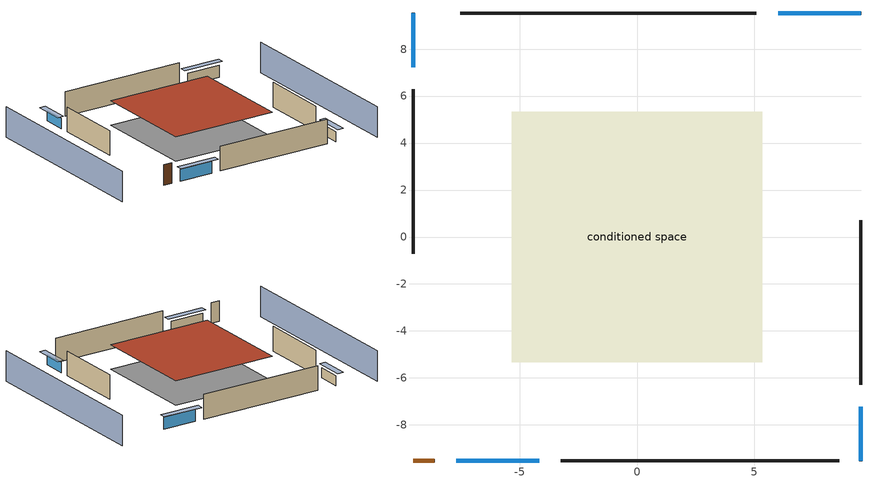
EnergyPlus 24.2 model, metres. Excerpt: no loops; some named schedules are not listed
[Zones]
conditioned space
 floor outside (Floor1 construction): -5.34,-5.34 -5.34,5.34 5.34,5.34 5.34,-5.34 z0.61
 wall outside (AdiabaticWallConstruction 1): -9.54,-9.54 -8.62,-9.54 z0.61:2.64
 wall outside (AdiabaticWallConstruction): 9.54,9.54 6.01,9.54 / -7.69,-9.54 -4.17,-9.54 z0.61:1.8; 9.54,-9.54 9.54,-7.22 / -9.54,9.54 -9.54,7.22 z0.61:1.62
 wall outside (Wall1 construction): 5.08,9.54 -7.53,9.54 z0.61:3.05
 wall outside (Wall2 construction): 9.54,-6.29 9.54,0.72 z0.61:3.05
 wall outside (Wall3 construction): -3.24,-9.54 8.61,-9.54 z0.61:3.05
 wall outside (Wall4 construction): -9.54,6.29 -9.54,-0.72 z0.61:3.05
 window (WindowConstruction): 9.54,9.54 6.01,9.54 z0.61:1.8
 window (WindowConstruction 1): 9.54,-9.54 9.54,-7.22 z0.61:1.62
 window (WindowConstruction 2): -7.69,-9.54 -4.17,-9.54 z0.61:1.8
 window (WindowConstruction 3): -9.54,9.54 -9.54,7.22 z0.61:1.62
 door (Door): -9.54,-9.54 -8.62,-9.54 z0.61:2.64
 roof outside (Roof1 construction): -5.34,5.34 -5.34,-5.34 5.34,-5.34 5.34,5.34 z3.05
shading: -14.11,9.54 -14.11,-9.54 / 14.11,-9.54 14.11,9.54 z0:3.05; 5.71,9.54 9.84,9.54 9.84,10.15 5.71,10.15 z2.1; 9.54,-6.91 9.54,-9.84 10.15,-9.84 10.15,-6.91 z1.92; -3.86,-9.54 -8,-9.54 -8,-10.15 -3.86,-10.15 z2.1; -9.54,6.91 -9.54,9.84 -10.15,9.84 -10.15,6.91 z1.92
[Building]
Building 1: Terrain=Suburbs
[Site:Location]
Portland Intl Arpt_OR: Latitude {deg}=45.59; Longitude {deg}=-122.6; Time Zone {hr}=-8; Elevation {m}=33; Keep Site Location Information=Yes
[Site:GroundTemperature:Shallow]
10.2558, 8.96328, 8.85977, 9.47314, 11.9355, 14.3863, 16.5111, 17.8571, 17.9714, 16.8767, 14.8061, 12.4304
[Site:WaterMainsTemperature]
Calculation Method=Schedule; Temperature Schedule=mains temperature schedule
[Material] Roughness=Rough; Thermal Absorptance=0.9
Name | Thickness {m} | Conductivity {W/m-K} | Density {kg/m3} | Specific Heat {J/kg-K} | Solar Absorptance | Visible Absorptance
asphalt or fiberglass shingles | 0.00635 | 0.162714 | 1121.4 | 1465.45 | 0.85 | 0.85
door material | 0.04445 | 0.0612267 | 512.64 | 1214.23 | 0.7 | 0.7
floor covering | 0.0127 | 0.0433444 | 54.468 | 1339.84 | 0.6 | 0.6
floor stud and cavity | 0.1397 | 0.501511 | 92.3553 | 1139.71 | 0.7 | 0.7
furniture material conditioned space 1 | 0.1524 | 0.115458 | 640.8 | 1214.23 | 0.6 | 0.6
gypsum board | 0.0127 | 0.160291 | 801 | 837.4 | 0.6 | 0.6
osb sheathing 0.5 in. | 0.0127 | 0.115458 | 512.64 | 1214.23 | 0.7 | 0.7
osb sheathing 0.75 in. | 0.01905 | 0.115458 | 512.64 | 1214.23 | 0.7 | 0.7
roof rigid ins | 0.051816 | 0.029427 | 32.04 | 1214.23 | 0.7 | 0.7
roof stud and cavity | 0.2032 | 0.133729 | 78.34581 | 1123.46 | 0.7 | 0.7
wall rigid ins | 0.512978 | 0.029427 | 32.04 | 1214.23 | 0.7 | 0.7
wall stud and cavity | 0.1397 | 0.550994 | 139.0536 | 1170.24 | 0.7 | 0.7
wall stud and cavity 1 | 0.0889 | 0.380278 | 52.3479 | 1209.89 | 0.7 | 0.7
wall stud and cavity 2 | 0.0889 | 0.391764 | 83.0341 | 1211.67 | 0.7 | 0.7
wood siding | 0.0254 | 0.102417 | 544.68 | 1172.36 | 0.85 | 0.85
wood siding 1; wood siding 2 | 0.0254 | 0.102417 | 544.68 | 1172.36 | 0.7 | 0.7
[WindowMaterial:SimpleGlazingSystem]
WindowMaterial: U-Factor {W/m2-K}=1.93052; Solar Heat Gain Coefficient=0.49
[Construction]
AdiabaticWallConstruction: wood siding 1, wall rigid ins, wall stud and cavity 1, gypsum board
AdiabaticWallConstruction 1: wood siding 2, wall rigid ins, wall stud and cavity 1, gypsum board
Door: door material
Floor1 construction: floor stud and cavity, osb sheathing 0.75 in., floor covering
furniture construction conditioned space 1: furniture material conditioned space 1
PartitionWallConstruction: gypsum board, wall stud and cavity 2, gypsum board
Roof1 construction: asphalt or fiberglass shingles, roof rigid ins, osb sheathing 0.75 in., roof stud and cavity, gypsum board
Wall1 construction; Wall2 construction; Wall3 construction; Wall4 construction: wood siding, osb sheathing 0.5 in., wall stud and cavity, gypsum board
WindowConstruction; WindowConstruction 1; WindowConstruction 2; WindowConstruction 3: WindowMaterial
[Zone]
conditioned space: Multiplier=1; Volume {m3}=278.185; Part of Total Floor Area=Yes
[Space]
conditioned space 1: Zone=conditioned space; Volume {m3}=278.185
[SurfaceProperty:IncidentSolarMultiplier] Incident Solar Multiplier=1; Incident Solar Multiplier Schedule=trans schedule winter=0.85 summer=0.7
Window1; Window2; Window3; Window4
[InternalMass] Zone or ZoneList=conditioned space; Space or SpaceList=conditioned space 1
Name | Construction | Surface Area {m2}
furniture mass conditioned space 1 | furniture construction conditioned space 1 | 45.63397
partition wall mass | PartitionWallConstruction | 114.085
[Lights]
interior lighting: Zone or ZoneList or Space or SpaceList=conditioned space 1; Schedule=lighting_interior; Design Level Calculation Method=LightingLevel; Lighting Level {W}=290.194; Return Air Fraction=0; Fraction Radiant=0.6; Fraction Visible=0.2; Fraction Replaceable=1
[People]
occupants: Zone or ZoneList or Space or SpaceList=conditioned space 1; Number of People Schedule=occupants; Number of People Calculation Method=People; Number of People=5; Fraction Radiant=0.314171; Sensible Heat Fraction=0.56303; Activity Level Schedule=occupants activity schedule; Carbon Dioxide Generation Rate {m3/s-W}=0; Enable ASHRAE 55 Comfort Warnings=No; Mean Radiant Temperature Calculation Type=EnclosureAveraged
[ElectricEquipment] Zone or ZoneList or Space or SpaceList=conditioned space 1; Design Level Calculation Method=EquipmentLevel
Name | Schedule | Design Level {W} | Fraction Latent | Fraction Radiant | Fraction Lost
ceiling fan | ceiling_fan | 17.6549 | 0 | 0.558 | 0
clothes dryer | clothes_dryer | 5030.02 | 0.015 | 0.081 | 0.85
clothes washer | clothes_washer | 419.724 | 0.03 | 0.162 | 0.7
cooking range | cooking_range | 1705.07 | 0.08 | 0.432 | 0.2
freezer | freezer schedule | 194.914 | 0 | 0.6 | 0
fridge | fridge schedule | 39.726 | 0 | 0.6 | 0
mech vent bath fan 0 | mech vent bath fan 0 schedule | 30 | 0 | 0 | 1
mech vent house fan | mech vent house fan schedule | 0 | 0 | 0 | 1
mech vent house fan cfis | mech vent house fan cfis schedule | 0 | 0 | 0 | 0
mech vent range fan 0 | mech vent range fan 0 schedule | 30 | 0 | 0 | 1
misc plug loads | plug_loads_other | 424.034 | 0.021 | 0.558 | 0.049
misc tv | plug_loads_tv | 665.534 | 0 | 0.6 | 0
whole house fan | Always On Discrete | 0 | 0 | 0 | 1
[OtherEquipment] Zone or ZoneList or Space or SpaceList=conditioned space 1; Design Level Calculation Method=EquipmentLevel
Name | Fuel Type | Schedule | Design Level {W} | Fraction Latent | Fraction Radiant | Fraction Lost
clothes dryer 1 | Electricity | clothes_dryer | 0 | 0.015 | 0.081 | 0.85
cooking range 1 | Electricity | cooking_range | 0 | 0.08 | 0.432 | 0.2
general water use latent | None | general water use schedule | 99.529 | 1 | 0 | 0
general water use sensible | None | general water use schedule | -98.09 | 0 | 0.6 | 0
mech vent house fan latent load; water heater lat | None | Always On Discrete | 0 | 1 | 0 | 0
mech vent house fan sensible load; water heater sens | None | Always On Discrete | 0 | 0 | 0 | 0
water heater energy adjustment1 | Electricity | Always On Discrete | 0.01 | 0 | 0 | 1
[ZoneInfiltration:DesignFlowRate] Zone or ZoneList or Space or SpaceList=conditioned space 1; Schedule=Always On Discrete; Design Flow Rate Calculation Method=Flow/Zone; Design Flow Rate {m3/s}=0
infil flow; natural vent flow; whole house fan flow
[AvailabilityManager:Scheduled] Schedule=Always On Discrete
furnace airloop Availability Manager; room ac airloop Availability Manager
[Exterior:Lights]
exterior lighting: Schedule=exterior lighting schedule; Design Level {W}=9.28603
[ElectricLoadCenter:Storage:LiIonNMCBattery]
Vehicle1 li ion: Availability Schedule=Always On Discrete; Radiative Fraction=0; Lifetime Model=None; Number of Cells in Series=15; Number of Strings in Parallel=417; Initial Fractional State of Charge=0.949996; DC to DC Charging Efficiency=1; Battery Mass {kg}=662.112; Battery Surface Area {m2}=5.0418; Battery Specific Heat Capacity {J/kg-K}=1500; Heat Transfer Coefficient Between Battery and Ambient {W/m2-K}=7.5; Fully Charged Cell Voltage {V}=3.342; Cell Voltage at End of Exponential Zone {V}=3.342; Cell Voltage at End of Nominal Zone {V}=3.342; Default Nominal Cell Voltage {V}=3.342; Fully Charged Cell Capacity {Ah}=3.2; Fraction of Cell Capacity Removed at the End of Exponential Zone=0.8075; Fraction of Cell Capacity Removed at the End of Nominal Zone=0.976875; Charge Rate at Which Voltage vs Capacity Curve Was Generated=1; Battery Cell Internal Electrical Resistance {ohms}=0.002
[ElectricLoadCenter:Storage:Converter]
Vehicle1 li ion converter: Availability Schedule=Always On Discrete; Power Conversion Efficiency Method=SimpleFixed; Simple Fixed Efficiency=1; Ancillary Power Consumed In Standby {W}=0; Radiative Fraction=0
[ElectricLoadCenter:Distribution]
Vehicle1 elec load center dist: Electrical Buss Type=AlternatingCurrentWithStorage; Electrical Storage Object=Vehicle1 li ion; Storage Operation Scheme=TrackChargeDischargeSchedules; Storage Converter Object=Vehicle1 li ion converter; Maximum Storage State of Charge Fraction=0.949996; Minimum Storage State of Charge Fraction=0.150011; Design Storage Control Charge Power {W}=1600; Storage Charge Power Fraction Schedule=electric_vehicle_charging; Design Storage Control Discharge Power {W}=13241.6; Storage Discharge Power Fraction Schedule=electric_vehicle_discharging
[EnergyManagementSystem:GlobalVariable]
furnace_airloop_Fan_RTF
infil_program_Qfan
infil_program_Qinf
natural_vent_program_Qnv
natural_vent_program_Qwhf
room_ac_airloop_Fan_RTF
[EnergyManagementSystem:Sensor]
Name | Output:Variable or Output:Meter Index Key | Output:Variable or Output:Meter
airflow_gain | infil flow | Infiltration Sensible Heat Gain Energy
airflow_gain_1 | natural vent flow | Infiltration Sensible Heat Gain Energy
airflow_gain_2 | whole house fan flow | Infiltration Sensible Heat Gain Energy
airflow_loss | infil flow | Infiltration Sensible Heat Loss Energy
airflow_loss_1 | natural vent flow | Infiltration Sensible Heat Loss Energy
airflow_loss_2 | whole house fan flow | Infiltration Sensible Heat Loss Energy
charge_sch_sensor | electric_vehicle_charging | Schedule Value
clg_load_cond |  | Cooling:EnergyTransfer:Zone:CONDITIONED SPACE
clg_sp_s; clg_sp_s_1 | cooling setpoint | Schedule Value
clothes_dryer_exhaust_0_sch_s | clothes_dryer | Schedule Value
cool_season | cooling season schedule | Schedule Value
discharge_sch_sensor | electric_vehicle_discharging | Schedule Value
htg_load_cond |  | Heating:EnergyTransfer:Zone:CONDITIONED SPACE
htg_sp_s; htg_sp_s_1 | heating setpoint | Schedule Value
ig_ee_conv | ceiling fan | Electric Equipment Convective Heating Energy
ig_ee_conv_1 | clothes dryer | Electric Equipment Convective Heating Energy
ig_ee_conv_3 | cooking range | Electric Equipment Convective Heating Energy
ig_ee_conv_4 | freezer | Electric Equipment Convective Heating Energy
ig_ee_conv_5 | fridge | Electric Equipment Convective Heating Energy
ig_ee_conv_6 | misc plug loads | Electric Equipment Convective Heating Energy
ig_ee_conv_7 | misc tv | Electric Equipment Convective Heating Energy
ig_ee_conv_8 | whole house fan | Electric Equipment Convective Heating Energy
ig_ee_rad | ceiling fan | Electric Equipment Radiant Heating Energy
ig_ee_rad_1 | clothes dryer | Electric Equipment Radiant Heating Energy
ig_ee_rad_3 | cooking range | Electric Equipment Radiant Heating Energy
ig_ee_rad_4 | freezer | Electric Equipment Radiant Heating Energy
ig_ee_rad_5 | fridge | Electric Equipment Radiant Heating Energy
ig_ee_rad_6 | misc plug loads | Electric Equipment Radiant Heating Energy
ig_ee_rad_7 | misc tv | Electric Equipment Radiant Heating Energy
ig_ee_rad_8 | whole house fan | Electric Equipment Radiant Heating Energy
ig_lgt_conv | interior lighting | Lights Convective Heating Energy
ig_lgt_rad | interior lighting | Lights Radiant Heating Energy
ig_lgt_vis | interior lighting | Lights Visible Radiation Heating Energy
ig_oe_conv | clothes dryer 1 | Other Equipment Convective Heating Energy
ig_oe_conv_1 | cooking range 1 | Other Equipment Convective Heating Energy
ig_oe_conv_2 | general water use latent | Other Equipment Convective Heating Energy
ig_oe_conv_3 | general water use sensible | Other Equipment Convective Heating Energy
ig_oe_conv_4 | water heater energy adjustment1 | Other Equipment Convective Heating Energy
ig_oe_conv_5 | water heater lat | Other Equipment Convective Heating Energy
ig_oe_conv_6 | water heater sens | Other Equipment Convective Heating Energy
ig_oe_rad | clothes dryer 1 | Other Equipment Radiant Heating Energy
ig_oe_rad_1 | cooking range 1 | Other Equipment Radiant Heating Energy
ig_oe_rad_2 | general water use latent | Other Equipment Radiant Heating Energy
ig_oe_rad_3 | general water use sensible | Other Equipment Radiant Heating Energy
ig_oe_rad_4 | water heater energy adjustment1 | Other Equipment Radiant Heating Energy
ig_oe_rad_5 | water heater lat | Other Equipment Radiant Heating Energy
ig_oe_rad_6 | water heater sens | Other Equipment Radiant Heating Energy
ig_ppl_conv | occupants | People Convective Heating Energy
ig_ppl_rad | occupants | People Radiant Heating Energy
im_conv | furniture mass conditioned space 1 | Surface Inside Face Convection Heat Gain Energy
im_conv_1 | partition wall mass | Surface Inside Face Convection Heat Gain Energy
im_ig | furniture mass conditioned space 1 | Surface Inside Face Internal Gains Radiation Heat Gain Energy
im_ig_1 | partition wall mass | Surface Inside Face Internal Gains Radiation Heat Gain Energy
im_lgt | furniture mass conditioned space 1 | Surface Inside Face Lights Radiation Heat Gain Energy
im_lgt_1 | partition wall mass | Surface Inside Face Lights Radiation Heat Gain Energy
im_sol | furniture mass conditioned space 1 | Surface Inside Face Solar Radiation Heat Gain Energy
im_sol_1 | partition wall mass | Surface Inside Face Solar Radiation Heat Gain Energy
im_surf | furniture mass conditioned space 1 | Surface Inside Face Net Surface Thermal Radiation Heat Gain Energy
im_surf_1 | partition wall mass | Surface Inside Face Net Surface Thermal Radiation Heat Gain Energy
mech_vent_bath_fan_0_sch_s | mech vent bath fan 0 schedule | Schedule Value
mech_vent_range_fan_0_sch_s | mech vent range fan 0 schedule | Schedule Value
mv_conv | mech vent bath fan 0 | Electric Equipment Convective Heating Energy
mv_conv_1 | mech vent house fan | Electric Equipment Convective Heating Energy
mv_conv_2 | mech vent house fan cfis | Electric Equipment Convective Heating Energy
mv_conv_3 | mech vent range fan 0 | Electric Equipment Convective Heating Energy
mv_conv_4 | mech vent house fan latent load | Other Equipment Convective Heating Energy
mv_conv_5 | mech vent house fan sensible load | Other Equipment Convective Heating Energy
mv_rad | mech vent bath fan 0 | Electric Equipment Radiant Heating Energy
mv_rad_1 | mech vent house fan | Electric Equipment Radiant Heating Energy
mv_rad_2 | mech vent house fan cfis | Electric Equipment Radiant Heating Energy
mv_rad_3 | mech vent range fan 0 | Electric Equipment Radiant Heating Energy
mv_rad_4 | mech vent house fan latent load | Other Equipment Radiant Heating Energy
mv_rad_5 | mech vent house fan sensible load | Other Equipment Radiant Heating Energy
natural_vent_s | natural vent schedule | Schedule Value
out_pb_s |  | Site Outdoor Air Barometric Pressure
out_wt_s |  | Site Outdoor Air Humidity Ratio
site_temp | Environment | Site Outdoor Air Drybulb Temperature
site_vw_s |  | Site Wind Speed
soc_sensor | Vehicle1 li ion | Electric Storage Charge Fraction
ss_back_out | Window1 | Surface Window Shortwave from Zone Back Out Window Heat Transfer Rate
ss_back_out_1 | Window2 | Surface Window Shortwave from Zone Back Out Window Heat Transfer Rate
ss_back_out_2 | Window3 | Surface Window Shortwave from Zone Back Out Window Heat Transfer Rate
ss_back_out_3 | Window4 | Surface Window Shortwave from Zone Back Out Window Heat Transfer Rate
ss_conv | Door1 | Surface Inside Face Convection Heat Gain Energy
ss_conv_1 | Window1 | Surface Inside Face Convection Heat Gain Energy
ss_conv_2 | Window2 | Surface Inside Face Convection Heat Gain Energy
ss_conv_3 | Window3 | Surface Inside Face Convection Heat Gain Energy
ss_conv_4 | Window4 | Surface Inside Face Convection Heat Gain Energy
ss_ig | Door1 | Surface Inside Face Internal Gains Radiation Heat Gain Energy
ss_ig_1 | Window1 | Surface Inside Face Internal Gains Radiation Heat Gain Energy
ss_ig_2 | Window2 | Surface Inside Face Internal Gains Radiation Heat Gain Energy
ss_ig_3 | Window3 | Surface Inside Face Internal Gains Radiation Heat Gain Energy
ss_ig_4 | Window4 | Surface Inside Face Internal Gains Radiation Heat Gain Energy
ss_lgt | Door1 | Surface Inside Face Lights Radiation Heat Gain Energy
ss_sol | Door1 | Surface Inside Face Solar Radiation Heat Gain Energy
ss_surf | Door1 | Surface Inside Face Net Surface Thermal Radiation Heat Gain Energy
ss_surf_1 | Window1 | Surface Inside Face Net Surface Thermal Radiation Heat Gain Energy
ss_surf_2 | Window2 | Surface Inside Face Net Surface Thermal Radiation Heat Gain Energy
ss_surf_3 | Window3 | Surface Inside Face Net Surface Thermal Radiation Heat Gain Energy
ss_surf_4 | Window4 | Surface Inside Face Net Surface Thermal Radiation Heat Gain Energy
ss_trans_in | Window1 | Surface Window Transmitted Solar Radiation Rate
ss_trans_in_1 | Window2 | Surface Window Transmitted Solar Radiation Rate
ss_trans_in_2 | Window3 | Surface Window Transmitted Solar Radiation Rate
ss_trans_in_3 | Window4 | Surface Window Transmitted Solar Radiation Rate
ss_trans_out | Window1 | Surface Inside Face Initial Transmitted Diffuse Transmitted Out Window Solar Radiation Rate
ss_trans_out_1 | Window2 | Surface Inside Face Initial Transmitted Diffuse Transmitted Out Window Solar Radiation Rate
ss_trans_out_2 | Window3 | Surface Inside Face Initial Transmitted Diffuse Transmitted Out Window Solar Radiation Rate
ss_trans_out_3 | Window4 | Surface Inside Face Initial Transmitted Diffuse Transmitted Out Window Solar Radiation Rate
s_conv | Floor1 | Surface Inside Face Convection Heat Gain Energy
s_conv_1 | Roof1 | Surface Inside Face Convection Heat Gain Energy
s_conv_2 | Wall1 | Surface Inside Face Convection Heat Gain Energy
s_conv_3 | Wall2 | Surface Inside Face Convection Heat Gain Energy
s_conv_4 | Wall3 | Surface Inside Face Convection Heat Gain Energy
s_conv_5 | Wall4 | Surface Inside Face Convection Heat Gain Energy
s_ig | Floor1 | Surface Inside Face Internal Gains Radiation Heat Gain Energy
s_ig_1 | Roof1 | Surface Inside Face Internal Gains Radiation Heat Gain Energy
s_ig_2 | Wall1 | Surface Inside Face Internal Gains Radiation Heat Gain Energy
s_ig_3 | Wall2 | Surface Inside Face Internal Gains Radiation Heat Gain Energy
s_ig_4 | Wall3 | Surface Inside Face Internal Gains Radiation Heat Gain Energy
s_ig_5 | Wall4 | Surface Inside Face Internal Gains Radiation Heat Gain Energy
s_lgt | Floor1 | Surface Inside Face Lights Radiation Heat Gain Energy
s_lgt_1 | Roof1 | Surface Inside Face Lights Radiation Heat Gain Energy
s_lgt_2 | Wall1 | Surface Inside Face Lights Radiation Heat Gain Energy
s_lgt_3 | Wall2 | Surface Inside Face Lights Radiation Heat Gain Energy
s_lgt_4 | Wall3 | Surface Inside Face Lights Radiation Heat Gain Energy
s_lgt_5 | Wall4 | Surface Inside Face Lights Radiation Heat Gain Energy
s_sol | Floor1 | Surface Inside Face Solar Radiation Heat Gain Energy
s_sol_1 | Roof1 | Surface Inside Face Solar Radiation Heat Gain Energy
s_sol_2 | Wall1 | Surface Inside Face Solar Radiation Heat Gain Energy
s_sol_3 | Wall2 | Surface Inside Face Solar Radiation Heat Gain Energy
s_sol_4 | Wall3 | Surface Inside Face Solar Radiation Heat Gain Energy
s_sol_5 | Wall4 | Surface Inside Face Solar Radiation Heat Gain Energy
s_surf | Floor1 | Surface Inside Face Net Surface Thermal Radiation Heat Gain Energy
s_surf_1 | Roof1 | Surface Inside Face Net Surface Thermal Radiation Heat Gain Energy
s_surf_2 | Wall1 | Surface Inside Face Net Surface Thermal Radiation Heat Gain Energy
s_surf_3 | Wall2 | Surface Inside Face Net Surface Thermal Radiation Heat Gain Energy
s_surf_4 | Wall3 | Surface Inside Face Net Surface Thermal Radiation Heat Gain Energy
s_surf_5 | Wall4 | Surface Inside Face Net Surface Thermal Radiation Heat Gain Energy
water_heater_T_set | water heater setpoint | Schedule Value
[EnergyManagementSystem:Actuator]
Name | Actuated Component Unique | Actuated Component Type | Actuated Component Control Type
battery_charge_power_act | Vehicle1 elec load center dist | Electrical Storage | Power Charge Rate
battery_discharge_power_act | Vehicle1 elec load center dist | Electrical Storage | Power Draw Rate
fridge_schedule_act | fridge schedule | Schedule:Constant | Schedule Value
infil_flow_act | infil flow | Zone Infiltration | Air Exchange Flow Rate
mech_vent_house_fan_cfis_act | mech vent house fan cfis | ElectricEquipment | Electricity Rate
mech_vent_house_fan_latent_load_act | mech vent house fan latent load | OtherEquipment | Power Level
mech_vent_house_fan_sensible_load_act | mech vent house fan sensible load | OtherEquipment | Power Level
natural_vent_flow_act | natural vent flow | Zone Infiltration | Air Exchange Flow Rate
water_heater_HPWHSchedOverride | water heater setpoint | Schedule:Constant | Schedule Value
water_heater_hpwh_ec_adj_act | water heater energy adjustment1 | OtherEquipment | Power Level
water_heater_lat_act | water heater lat | OtherEquipment | Power Level
water_heater_LESchedOverride | water heater BottomElementSetpoint | Schedule:Constant | Schedule Value
water_heater_sens_act | water heater sens | OtherEquipment | Power Level
water_heater_UESchedOverride | water heater TopElementSetpoint | Schedule:Constant | Schedule Value
whole_house_fan_act | whole house fan | ElectricEquipment | Electricity Rate
whole_house_fan_flow_act | whole house fan flow | Zone Infiltration | Air Exchange Flow Rate
